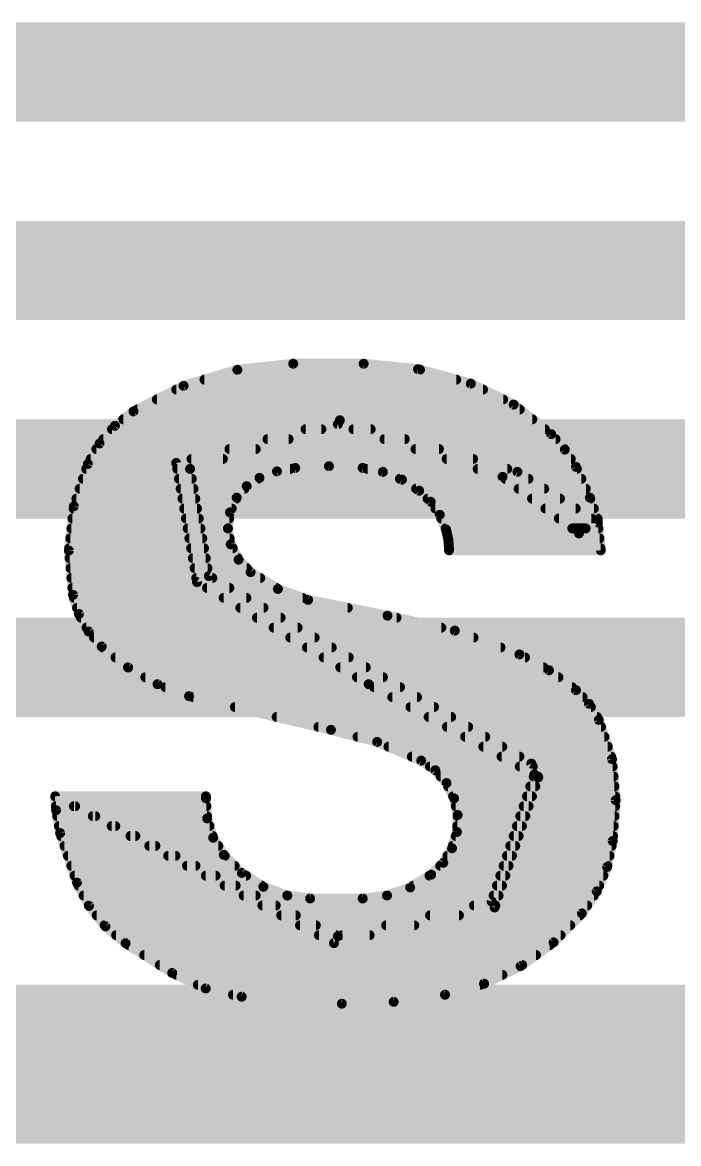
# Model space of a CAD drawing. Extents: x -0.1 to 40.8, y -10.2 to 23.
# Drawn here: x 11.994 to 13.674, y 2.337 to 5.207 of the extents above; entities that cross this region are included whole.
import ezdxf

# ---------------------------------------------------------------- set-up
doc = ezdxf.new("R2010")
doc.units = 0
for name, color, linetype in [('1', 12, 'CONTINUOUS'), ('16', 132, 'CONTINUOUS'), ('21', 41, 'CONTINUOUS'), ('22', 40, 'CONTINUOUS')]:
    doc.layers.add(name, color=color, linetype=linetype)

msp = doc.modelspace()

# ---------------------------------------------------------------- linework, layer by layer
at = {"layer": '1', "const_width": 0.254}
for points in [[(15.24, 5.08), (10.0102, 5.08)], [(19.812, 4.572), (9.525, 4.572)], [(9.271, 4.064), (24.384, 4.064)], [(9.017, 3.556), (26.416, 3.556)]]:
    msp.add_lwpolyline(points, dxfattribs=at)
at = {"layer": '16'}
for points, const_width in [([(19.685, 5.08), (7.62, 5.08)], 0.254), ([(8.1534, 2.54), (32.385, 2.54)], 0.4064)]:
    msp.add_lwpolyline(points, dxfattribs=dict(at, const_width=const_width))
at = {"layer": '21', "const_width": 0.0254}
for points in [[(12.6873, 4.3332), (12.5443, 4.3177)], [(12.8676, 4.3332), (12.6873, 4.3332)], [(13.0069, 4.3193), (12.8676, 4.3332)], [(12.5443, 4.3177), (12.4065, 4.2766)], [(12.46, 4.2926), (13.1046, 4.2926)], [(12.5469, 4.318), (13.0116, 4.318)], [(13.142, 4.2824), (13.0069, 4.3193)], [(12.4065, 4.2766), (12.2784, 4.2113)], [(12.388, 4.2672), (13.173, 4.2672)], [(13.2517, 4.2286), (13.142, 4.2824)], [(12.3382, 4.2418), (13.2248, 4.2418)], [(12.2784, 4.2113), (12.2309, 4.1744)], [(12.2884, 4.2164), (13.2672, 4.2164)], [(13.3477, 4.1529), (13.2517, 4.2286)], [(12.2523, 4.191), (13.2994, 4.191)], [(12.8067, 4.1885), (12.3876, 4.0792)], [(12.4231, 4.064), (12.8016, 4.1783)], [(12.8016, 4.1783), (13.2232, 4.0437)], [(13.2613, 4.0564), (12.8067, 4.1885)], [(12.2309, 4.1744), (12.1914, 4.1289)], [(12.2232, 4.1656), (12.7595, 4.1656)], [(12.7189, 4.1656), (12.8855, 4.1656)], [(12.8414, 4.1656), (13.3316, 4.1656)], [(13.3826, 4.1134), (13.3477, 4.1529)], [(12.1914, 4.1289), (12.1615, 4.0767)], [(12.2012, 4.1402), (12.6754, 4.1402)], [(12.6215, 4.1402), (12.9729, 4.1402)], [(12.9209, 4.1402), (13.3589, 4.1402)], [(12.1833, 4.1148), (12.5913, 4.1148)], [(12.5241, 4.1148), (13.0603, 4.1148)], [(13.0005, 4.1148), (13.3813, 4.1148)], [(13.4112, 4.0691), (13.3826, 4.1134)], [(12.1615, 4.0767), (12.1257, 3.9684)], [(12.1573, 4.064), (12.4231, 4.064)], [(12.1688, 4.0894), (12.5072, 4.0894)], [(12.3876, 4.0792), (12.4409, 3.7744)], [(12.3903, 4.064), (12.6792, 4.064)], [(12.4714, 3.7897), (12.4231, 4.064)], [(12.4267, 4.0894), (13.1477, 4.0894)], [(12.6456, 4.0576), (12.6924, 4.0665)], [(12.6924, 4.0665), (12.7788, 4.071)], [(12.7788, 4.071), (12.8651, 4.0665)], [(12.8651, 4.0665), (12.9167, 4.0562)], [(12.8776, 4.064), (13.2351, 4.064)], [(13.0801, 4.0894), (13.3981, 4.0894)], [(13.1596, 4.064), (13.4135, 4.064)], [(13.4468, 3.9903), (13.4112, 4.0691)], [(12.1489, 4.0386), (12.4276, 4.0386)], [(12.3947, 4.0386), (12.5971, 4.0386)], [(12.5682, 4.0198), (12.6009, 4.0411)], [(12.6009, 4.0411), (12.6456, 4.0576)], [(12.9167, 4.0562), (12.9656, 4.0365)], [(12.9604, 4.0386), (13.2896, 4.0386)], [(12.9656, 4.0365), (13.0099, 4.0081)], [(13.2232, 4.0437), (13.4188, 3.8989)], [(13.2301, 4.0386), (13.425, 4.0386)], [(13.4671, 3.9268), (13.2613, 4.0564)], [(12.1405, 4.0132), (12.432, 4.0132)], [(12.3991, 4.0132), (12.5624, 4.0132)], [(12.5425, 3.9903), (12.5682, 4.0198)], [(13.0019, 4.0132), (13.3299, 4.0132)], [(13.0099, 4.0081), (13.0393, 3.98)], [(13.2644, 4.0132), (13.4365, 4.0132)], [(12.1321, 3.9878), (12.4365, 3.9878)], [(12.4036, 3.9878), (12.5414, 3.9878)], [(12.5254, 3.9527), (12.5425, 3.9903)], [(13.0311, 3.9878), (13.3702, 3.9878)], [(13.0393, 3.98), (13.0625, 3.9465)], [(13.2987, 3.9878), (13.4477, 3.9878)], [(13.4671, 3.9345), (13.4468, 3.9903)], [(12.1257, 3.9684), (12.1128, 3.855)], [(12.125, 3.9624), (12.441, 3.9624)], [(12.408, 3.9624), (12.5298, 3.9624)], [(12.5202, 3.9117), (12.5254, 3.9527)], [(13.0514, 3.9624), (13.4106, 3.9624)], [(13.333, 3.9624), (13.457, 3.9624)], [(12.1221, 3.937), (12.4455, 3.937)], [(12.4125, 3.937), (12.5234, 3.937)], [(13.0625, 3.9465), (13.0785, 3.9091)], [(13.0665, 3.937), (13.4509, 3.937)], [(13.3673, 3.937), (13.4662, 3.937)], [(13.4188, 3.8989), (13.4671, 3.9345)], [(13.4747, 3.8557), (13.4671, 3.9268)], [(12.1193, 3.9116), (12.4499, 3.9116)], [(12.4169, 3.9116), (12.5202, 3.9116)], [(12.5273, 3.871), (12.5202, 3.9117)], [(13.0774, 3.9116), (13.4687, 3.9116)], [(13.0785, 3.9091), (13.0845, 3.8827)], [(13.4016, 3.9116), (13.436, 3.9116)], [(12.1164, 3.8862), (12.4544, 3.8862)], [(12.4213, 3.8862), (12.5246, 3.8862)], [(12.5474, 3.8316), (12.5273, 3.871)], [(13.0837, 3.8862), (13.4714, 3.8862)], [(13.0845, 3.8827), (13.0861, 3.8557)], [(12.1128, 3.855), (12.1234, 3.7414)], [(12.1135, 3.8608), (12.4589, 3.8608)], [(12.1146, 3.8354), (12.4634, 3.8354)], [(12.4258, 3.8608), (12.5325, 3.8608)], [(12.4302, 3.8354), (12.5455, 3.8354)], [(13.0858, 3.8608), (13.4742, 3.8608)], [(13.0861, 3.8557), (13.4747, 3.8557)], [(12.117, 3.81), (12.4678, 3.81)], [(12.4347, 3.81), (12.5683, 3.81)], [(12.5781, 3.7998), (12.5474, 3.8316)], [(12.1194, 3.7846), (12.4802, 3.7846)], [(12.4391, 3.7846), (12.6028, 3.7846)], [(13.2969, 3.3096), (12.4714, 3.7897)], [(12.6481, 3.7567), (12.5781, 3.7998)], [(12.1217, 3.7592), (12.5238, 3.7592)], [(12.4409, 3.7744), (12.8803, 3.5128)], [(12.4664, 3.7592), (12.644, 3.7592)], [(12.7254, 3.7287), (12.6481, 3.7567)], [(12.1234, 3.7414), (12.1385, 3.6925)], [(12.1258, 3.7338), (12.5675, 3.7338)], [(12.5091, 3.7338), (12.7113, 3.7338)], [(12.9286, 3.6881), (12.7254, 3.7287)], [(12.1336, 3.7084), (12.6112, 3.7084)], [(12.1385, 3.6925), (12.1635, 3.6478)], [(12.5518, 3.7084), (12.827, 3.7084)], [(12.1438, 3.683), (12.6549, 3.683)], [(12.5944, 3.683), (12.9517, 3.683)], [(13.1009, 3.65), (12.9286, 3.6881)], [(12.158, 3.6576), (12.6985, 3.6576)], [(12.1635, 3.6478), (12.1971, 3.6093)], [(12.6371, 3.6576), (13.0664, 3.6576)], [(13.2664, 3.589), (13.1009, 3.65)], [(12.1771, 3.6322), (12.7422, 3.6322)], [(12.1971, 3.6093), (12.2647, 3.5555)], [(12.2002, 3.6068), (12.7859, 3.6068)], [(12.6797, 3.6322), (13.1491, 3.6322)], [(12.7224, 3.6068), (13.2181, 3.6068)], [(12.2322, 3.5814), (12.8296, 3.5814)], [(12.7651, 3.5814), (13.2806, 3.5814)], [(13.3421, 3.5485), (13.2664, 3.589)], [(12.2641, 3.556), (12.8732, 3.556)], [(12.2647, 3.5555), (12.3398, 3.5129)], [(12.8077, 3.556), (13.328, 3.556)], [(13.4112, 3.4976), (13.3421, 3.5485)], [(12.3086, 3.5306), (12.9169, 3.5306)], [(12.8504, 3.5306), (13.3664, 3.5306)], [(12.3398, 3.5129), (12.4206, 3.4823)], [(12.3601, 3.5052), (12.9606, 3.5052)], [(12.8803, 3.5128), (13.3045, 3.2817)], [(12.8943, 3.5052), (13.4009, 3.5052)], [(13.4444, 3.4626), (13.4112, 3.4976)], [(12.4206, 3.4823), (12.7838, 3.396)], [(12.4311, 3.4798), (13.0043, 3.4798)], [(12.9409, 3.4798), (13.4281, 3.4798)], [(13.4696, 3.4214), (13.4444, 3.4626)], [(12.538, 3.4544), (13.0479, 3.4544)], [(12.9875, 3.4544), (13.4494, 3.4544)], [(12.6449, 3.429), (13.0916, 3.429)], [(12.7518, 3.4036), (13.1353, 3.4036)], [(13.0341, 3.429), (13.465, 3.429)], [(13.0807, 3.4036), (13.4756, 3.4036)], [(13.5034, 3.3211), (13.4696, 3.4214)], [(12.7838, 3.396), (12.9023, 3.3651)], [(12.852, 3.3782), (13.1789, 3.3782)], [(13.1274, 3.3782), (13.4841, 3.3782)], [(12.9023, 3.3651), (13.015, 3.3172)], [(12.9312, 3.3528), (13.2226, 3.3528)], [(13.174, 3.3528), (13.4927, 3.3528)], [(12.991, 3.3274), (13.2663, 3.3274)], [(13.015, 3.3172), (13.051, 3.2925)], [(13.2206, 3.3274), (13.5012, 3.3274)], [(13.5128, 3.2156), (13.5034, 3.3211)], [(13.0372, 3.302), (13.3007, 3.302)], [(13.051, 3.2925), (13.0796, 3.2596)], [(13.2672, 3.302), (13.5051, 3.302)], [(13.3147, 3.2741), (13.2969, 3.3096)], [(13.0648, 3.2766), (13.3134, 3.2766)], [(13.0796, 3.2596), (13.0991, 3.2206)], [(13.3045, 3.2817), (13.1953, 2.9566)], [(13.2029, 2.9413), (13.3147, 3.2741)], [(13.3028, 3.2766), (13.5074, 3.2766)], [(13.0838, 3.2512), (13.307, 3.2512)], [(13.2943, 3.2512), (13.5096, 3.2512)], [(12.0777, 3.2258), (12.0802, 3.1902)], [(12.8016, 2.8677), (12.0777, 3.2258)], [(12.4638, 3.2258), (12.0777, 3.2258)], [(12.0777, 3.2258), (12.7914, 2.8499)], [(12.4638, 3.2207), (12.4638, 3.2258)], [(12.4668, 3.1691), (12.4638, 3.2207)], [(13.0965, 3.2258), (13.2985, 3.2258)], [(13.0991, 3.2206), (13.1082, 3.178)], [(13.2857, 3.2258), (13.5119, 3.2258)], [(13.5052, 3.1115), (13.5128, 3.2156)], [(12.0795, 3.2004), (12.129, 3.2004)], [(12.0802, 3.1902), (12.0904, 3.1318)], [(12.0829, 3.175), (12.1804, 3.175)], [(12.1259, 3.2004), (12.465, 3.2004)], [(12.1742, 3.175), (12.4665, 3.175)], [(13.1035, 3.2004), (13.2899, 3.2004)], [(13.1082, 3.178), (13.1064, 3.1344)], [(13.1081, 3.175), (13.2814, 3.175)], [(13.2687, 3.175), (13.5098, 3.175)], [(13.2772, 3.2004), (13.5117, 3.2004)], [(12.0873, 3.1496), (12.2317, 3.1496)], [(12.2224, 3.1496), (12.473, 3.1496)], [(12.4824, 3.1199), (12.4668, 3.1691)], [(13.107, 3.1496), (13.2729, 3.1496)], [(13.2601, 3.1496), (13.508, 3.1496)], [(12.0904, 3.1318), (12.1336, 3.0048)], [(12.093, 3.1242), (12.2831, 3.1242)], [(12.2706, 3.1242), (12.481, 3.1242)], [(12.5095, 3.0759), (12.4824, 3.1199)], [(13.1064, 3.1344), (13.0938, 3.0928)], [(13.1033, 3.1242), (13.2643, 3.1242)], [(13.2516, 3.1242), (13.5061, 3.1242)], [(12.1016, 3.0988), (12.3344, 3.0988)], [(12.3188, 3.0988), (12.4954, 3.0988)], [(13.0938, 3.0928), (13.0713, 3.0556)], [(13.0956, 3.0988), (13.2558, 3.0988)], [(13.2431, 3.0988), (13.5025, 3.0988)], [(13.4909, 3.0451), (13.5052, 3.1115)], [(12.1103, 3.0734), (12.3858, 3.0734)], [(12.3671, 3.0734), (12.512, 3.0734)], [(12.5557, 3.0296), (12.5095, 3.0759)], [(13.0821, 3.0734), (13.2473, 3.0734)], [(13.2345, 3.0734), (13.497, 3.0734)], [(12.1189, 3.048), (12.4371, 3.048)], [(12.4153, 3.048), (12.5374, 3.048)], [(13.0713, 3.0556), (13.0404, 3.0251)], [(13.0636, 3.048), (13.2387, 3.048)], [(13.226, 3.048), (13.4915, 3.048)], [(13.4643, 2.9825), (13.4909, 3.0451)], [(12.1275, 3.0226), (12.4885, 3.0226)], [(12.1336, 3.0048), (12.1645, 2.9453)], [(12.4635, 3.0226), (12.5667, 3.0226)], [(12.6108, 2.9944), (12.5557, 3.0296)], [(13.0404, 3.0251), (12.9868, 2.9924)], [(13.0363, 3.0226), (13.2302, 3.0226)], [(13.2175, 3.0226), (13.4814, 3.0226)], [(12.1375, 2.9972), (12.5398, 2.9972)], [(12.5117, 2.9972), (12.6064, 2.9972)], [(12.6721, 2.9718), (12.6108, 2.9944)], [(12.9868, 2.9924), (12.9274, 2.9718)], [(12.9946, 2.9972), (13.2217, 2.9972)], [(13.2089, 2.9972), (13.4706, 2.9972)], [(13.4264, 2.9261), (13.4643, 2.9825)], [(12.1507, 2.9718), (12.5912, 2.9718)], [(12.1639, 2.9464), (12.6425, 2.9464)], [(12.1645, 2.9453), (12.2065, 2.8929)], [(12.56, 2.9718), (12.6721, 2.9718)], [(12.6082, 2.9464), (13.2046, 2.9464)], [(12.7305, 2.9642), (12.6721, 2.9718)], [(12.8651, 2.9642), (12.7305, 2.9642)], [(13.1953, 2.9566), (12.8016, 2.8677)], [(12.9274, 2.9718), (12.8651, 2.9642)], [(12.9273, 2.9718), (13.2131, 2.9718)], [(13.1501, 2.9464), (13.44, 2.9464)], [(13.2004, 2.9718), (13.4571, 2.9718)], [(12.184, 2.921), (12.6939, 2.921)], [(12.6564, 2.921), (13.1115, 2.921)], [(12.7914, 2.8499), (13.2029, 2.9413)], [(13.0376, 2.921), (13.4214, 2.921)], [(13.3538, 2.8518), (13.4264, 2.9261)], [(12.2044, 2.8956), (12.7452, 2.8956)], [(12.2065, 2.8929), (12.258, 2.8499)], [(12.7046, 2.8956), (12.9972, 2.8956)], [(12.9252, 2.8956), (13.3966, 2.8956)], [(12.2337, 2.8702), (12.7965, 2.8702)], [(12.7529, 2.8702), (12.8828, 2.8702)], [(12.8127, 2.8702), (13.3718, 2.8702)], [(12.258, 2.8499), (12.3774, 2.7737)], [(12.266, 2.8448), (13.3441, 2.8448)], [(13.2694, 2.7912), (13.3538, 2.8518)], [(12.3058, 2.8194), (13.3087, 2.8194)], [(12.3456, 2.794), (13.2734, 2.794)], [(12.3774, 2.7737), (12.4631, 2.7339)], [(13.1759, 2.746), (13.2694, 2.7912)], [(12.3884, 2.7686), (13.2226, 2.7686)], [(12.4431, 2.7432), (13.1658, 2.7432)], [(13.0759, 2.7178), (13.1759, 2.746)], [(12.4631, 2.7339), (12.5552, 2.7127)], [(12.5331, 2.7178), (13.0759, 2.7178)], [(12.9444, 2.6996), (13.0759, 2.7178)], [(12.5552, 2.7127), (12.8118, 2.6949)], [(12.8118, 2.6949), (12.9444, 2.6996)]]:
    msp.add_lwpolyline(points, dxfattribs=at)
at = {"layer": '21', "const_width": 0.0127}
for points in [[(12.6873, 4.3396, 1), (12.6873, 4.3269)], [(12.688, 4.3269, 1), (12.6866, 4.3395)], [(12.8682, 4.3395, 1), (12.867, 4.3269)], [(12.8676, 4.3269, 1), (12.8676, 4.3396)], [(12.46, 4.299, 1), (12.46, 4.2862)], [(12.5436, 4.324, 1), (12.545, 4.3114)], [(12.5469, 4.3244, 1), (12.5469, 4.3117)], [(12.5461, 4.3116, 1), (12.5425, 4.3238)], [(13.0086, 4.3254, 1), (13.0052, 4.3131)], [(13.0063, 4.313, 1), (13.0076, 4.3256)], [(13.0116, 4.3117, 1), (13.0116, 4.3244)], [(13.1046, 4.2862, 1), (13.1046, 4.299)], [(12.388, 4.2736, 1), (12.388, 4.2608)], [(12.4047, 4.2827, 1), (12.4083, 4.2706)], [(12.4094, 4.271, 1), (12.4036, 4.2823)], [(13.1448, 4.2881, 1), (13.1392, 4.2767)], [(13.1403, 4.2763, 1), (13.1437, 4.2885)], [(13.173, 4.2608, 1), (13.173, 4.2736)], [(12.3382, 4.2482, 1), (12.3382, 4.2355)], [(13.2248, 4.2355, 1), (13.2248, 4.2482)], [(12.2755, 4.217, 1), (12.2813, 4.2056)], [(12.2823, 4.2063, 1), (12.2745, 4.2163)], [(12.2884, 4.2228, 1), (12.2884, 4.21)], [(13.2557, 4.2336, 1), (13.2478, 4.2236)], [(13.2489, 4.2229, 1), (13.2545, 4.2343)], [(13.2672, 4.21, 1), (13.2672, 4.2228)], [(12.2523, 4.1974, 1), (12.2523, 4.1846)], [(12.8035, 4.1843, 1), (12.7997, 4.1723)], [(12.8034, 4.1722, 1), (12.7998, 4.1844)], [(12.8085, 4.1946, 1), (12.8049, 4.1824)], [(12.8083, 4.1824, 1), (12.8051, 4.1946)], [(13.2994, 4.1846, 1), (13.2994, 4.1974)], [(12.2232, 4.172, 1), (12.2232, 4.1593)], [(12.227, 4.1794, 1), (12.2348, 4.1694)], [(12.2357, 4.1702, 1), (12.2261, 4.1785)], [(12.7189, 4.172, 1), (12.7189, 4.1593)], [(12.7595, 4.1593, 1), (12.7595, 4.172)], [(12.8414, 4.172, 1), (12.8414, 4.1593)], [(12.8855, 4.1593, 1), (12.8855, 4.172)], [(13.3316, 4.1593, 1), (13.3316, 4.172)], [(13.3525, 4.1571, 1), (13.3429, 4.1487)], [(13.3438, 4.1479, 1), (13.3516, 4.1579)], [(12.1866, 4.1331, 1), (12.1962, 4.1248)], [(12.1969, 4.1258, 1), (12.1859, 4.1321)], [(12.2012, 4.1466, 1), (12.2012, 4.1338)], [(12.6215, 4.1466, 1), (12.6215, 4.1338)], [(12.6754, 4.1338, 1), (12.6754, 4.1466)], [(12.9209, 4.1466, 1), (12.9209, 4.1338)], [(12.9729, 4.1338, 1), (12.9729, 4.1466)], [(13.3589, 4.1338, 1), (13.3589, 4.1466)], [(12.1833, 4.1212, 1), (12.1833, 4.1084)], [(12.5241, 4.1212, 1), (12.5241, 4.1084)], [(12.5913, 4.1084, 1), (12.5913, 4.1212)], [(13.0005, 4.1212, 1), (13.0005, 4.1084)], [(13.0603, 4.1084, 1), (13.0603, 4.1212)], [(13.3879, 4.1168, 1), (13.3772, 4.1099)], [(13.3778, 4.1092, 1), (13.3873, 4.1176)], [(13.3813, 4.1084, 1), (13.3813, 4.1212)], [(12.1573, 4.0704, 1), (12.1573, 4.0576)], [(12.156, 4.0799, 1), (12.167, 4.0735)], [(12.1675, 4.0747, 1), (12.1555, 4.0787)], [(12.1688, 4.0958, 1), (12.1688, 4.0831)], [(12.3939, 4.0803, 1), (12.3813, 4.0781)], [(12.386, 4.0853, 1), (12.3892, 4.0731)], [(12.3903, 4.0704, 1), (12.3903, 4.0576)], [(12.4294, 4.0651, 1), (12.4168, 4.0629)], [(12.4213, 4.0701, 1), (12.4249, 4.0579)], [(12.4267, 4.0958, 1), (12.4267, 4.0831)], [(12.4231, 4.0576, 1), (12.4231, 4.0704)], [(12.5072, 4.0831, 1), (12.5072, 4.0958)], [(12.6792, 4.0576, 1), (12.6792, 4.0704)], [(12.6921, 4.0728, 1), (12.6927, 4.0602)], [(12.6936, 4.0603, 1), (12.6912, 4.0727)], [(12.7791, 4.0773, 1), (12.7784, 4.0646)], [(12.7791, 4.0646, 1), (12.7784, 4.0773)], [(12.8663, 4.0727, 1), (12.8639, 4.0603)], [(12.8648, 4.0602, 1), (12.8654, 4.0728)], [(12.8776, 4.0704, 1), (12.8776, 4.0576)], [(13.0801, 4.0958, 1), (13.0801, 4.0831)], [(13.1477, 4.0831, 1), (13.1477, 4.0958)], [(13.1596, 4.0704, 1), (13.1596, 4.0576)], [(13.2351, 4.0576, 1), (13.2351, 4.0704)], [(13.3981, 4.0831, 1), (13.3981, 4.0958)], [(13.417, 4.0717, 1), (13.4054, 4.0665)], [(13.4059, 4.0657, 1), (13.4165, 4.0725)], [(13.4135, 4.0576, 1), (13.4135, 4.0704)], [(12.1489, 4.045, 1), (12.1489, 4.0323)], [(12.3947, 4.045, 1), (12.3947, 4.0323)], [(12.4276, 4.0323, 1), (12.4276, 4.045)], [(12.5987, 4.0471, 1), (12.6031, 4.0351)], [(12.5971, 4.0323, 1), (12.5971, 4.045)], [(12.6044, 4.0358, 1), (12.5974, 4.0464)], [(12.6444, 4.0639, 1), (12.6468, 4.0514)], [(12.6478, 4.0517, 1), (12.6434, 4.0636)], [(12.9191, 4.0621, 1), (12.9144, 4.0503)], [(12.9155, 4.05, 1), (12.918, 4.0624)], [(12.9604, 4.045, 1), (12.9604, 4.0323)], [(12.969, 4.0419, 1), (12.9621, 4.0312)], [(12.9632, 4.0306, 1), (12.9679, 4.0424)], [(13.227, 4.0488, 1), (13.2194, 4.0386)], [(13.2213, 4.0377, 1), (13.2251, 4.0497)], [(13.2301, 4.045, 1), (13.2301, 4.0323)], [(13.2647, 4.0618, 1), (13.2579, 4.051)], [(13.2595, 4.0503, 1), (13.2631, 4.0625)], [(13.2896, 4.0323, 1), (13.2896, 4.045)], [(13.425, 4.0323, 1), (13.425, 4.045)], [(12.1405, 4.0196, 1), (12.1405, 4.0069)], [(12.3991, 4.0196, 1), (12.3991, 4.0069)], [(12.432, 4.0069, 1), (12.432, 4.0196)], [(12.5647, 4.0251, 1), (12.5716, 4.0145)], [(12.5624, 4.0069, 1), (12.5624, 4.0196)], [(12.5729, 4.0156, 1), (12.5634, 4.0239)], [(13.0019, 4.0196, 1), (13.0019, 4.0069)], [(13.0143, 4.0127, 1), (13.0055, 4.0035)], [(13.0065, 4.0028, 1), (13.0133, 4.0134)], [(13.2644, 4.0196, 1), (13.2644, 4.0069)], [(13.3299, 4.0069, 1), (13.3299, 4.0196)], [(13.4365, 4.0069, 1), (13.4365, 4.0196)], [(12.1321, 3.9941, 1), (12.1321, 3.9815)], [(12.4036, 3.9941, 1), (12.4036, 3.9815)], [(12.4365, 3.9815, 1), (12.4365, 3.9941)], [(12.5377, 3.9945, 1), (12.5473, 3.9861)], [(12.5483, 3.9877, 1), (12.5367, 3.9929)], [(12.5414, 3.9815, 1), (12.5414, 3.9941)], [(13.0311, 3.9941, 1), (13.0311, 3.9815)], [(13.0445, 3.9836, 1), (13.0341, 3.9763)], [(13.0349, 3.9754, 1), (13.0437, 3.9845)], [(13.2987, 3.9941, 1), (13.2987, 3.9815)], [(13.3702, 3.9815, 1), (13.3702, 3.9941)], [(13.4528, 3.9925, 1), (13.4408, 3.9881)], [(13.441, 3.9877, 1), (13.4526, 3.9929)], [(13.4477, 3.9815, 1), (13.4477, 3.9941)], [(12.125, 3.9688, 1), (12.125, 3.9561)], [(12.1197, 3.9704, 1), (12.1317, 3.9664)], [(12.132, 3.9676, 1), (12.1194, 3.9691)], [(12.408, 3.9688, 1), (12.408, 3.9561)], [(12.441, 3.9561, 1), (12.441, 3.9688)], [(12.5196, 3.9553, 1), (12.5312, 3.9501)], [(12.5317, 3.9519, 1), (12.5191, 3.9535)], [(12.5298, 3.9561, 1), (12.5298, 3.9688)], [(13.0514, 3.9688, 1), (13.0514, 3.9561)], [(13.333, 3.9688, 1), (13.333, 3.9561)], [(13.4106, 3.9561, 1), (13.4106, 3.9688)], [(13.457, 3.9561, 1), (13.457, 3.9688)], [(12.1221, 3.9434, 1), (12.1221, 3.9307)], [(12.4125, 3.9434, 1), (12.4125, 3.9307)], [(12.4455, 3.9307, 1), (12.4455, 3.9434)], [(12.5234, 3.9307, 1), (12.5234, 3.9434)], [(13.0683, 3.949, 1), (13.0566, 3.944)], [(13.0572, 3.9429, 1), (13.0677, 3.9501)], [(13.0665, 3.9434, 1), (13.0665, 3.9307)], [(13.3673, 3.9434, 1), (13.3673, 3.9307)], [(13.4509, 3.9307, 1), (13.4509, 3.9434)], [(13.4734, 3.9275, 1), (13.4608, 3.9261)], [(13.4611, 3.9323, 1), (13.4731, 3.9367)], [(13.4709, 3.9294, 1), (13.4633, 3.9396)], [(13.4637, 3.9214, 1), (13.4705, 3.9322)], [(13.4662, 3.9307, 1), (13.4662, 3.9434)], [(12.1193, 3.9179, 1), (12.1193, 3.9053)], [(12.4169, 3.9179, 1), (12.4169, 3.9053)], [(12.4499, 3.9053, 1), (12.4499, 3.9179)], [(12.5264, 3.9128, 1), (12.5139, 3.9106)], [(12.5139, 3.9125, 1), (12.5265, 3.9109)], [(12.5202, 3.9053, 1), (12.5202, 3.9179)], [(13.0774, 3.9179, 1), (13.0774, 3.9053)], [(13.0847, 3.9105, 1), (13.0723, 3.9077)], [(13.0727, 3.9066, 1), (13.0843, 3.9116)], [(13.4016, 3.9179, 1), (13.4016, 3.9053)], [(13.415, 3.904, 1), (13.4226, 3.8938)], [(13.415, 3.8938, 1), (13.4226, 3.904)], [(13.436, 3.9053, 1), (13.436, 3.9179)], [(13.4687, 3.9053, 1), (13.4687, 3.9179)], [(12.1164, 3.8925, 1), (12.1164, 3.8799)], [(12.4213, 3.8925, 1), (12.4213, 3.8799)], [(12.4544, 3.8799, 1), (12.4544, 3.8925)], [(12.533, 3.8739, 1), (12.5216, 3.8681)], [(12.521, 3.8699, 1), (12.5336, 3.8721)], [(12.5246, 3.8799, 1), (12.5246, 3.8925)], [(13.0837, 3.8925, 1), (13.0837, 3.8799)], [(13.0908, 3.8831, 1), (13.0781, 3.8823)], [(13.0783, 3.8813, 1), (13.0907, 3.8841)], [(13.4714, 3.8799, 1), (13.4714, 3.8925)], [(12.1191, 3.8556, 1), (12.1065, 3.8544)], [(12.1065, 3.8557, 1), (12.1191, 3.8543)], [(12.1135, 3.8672, 1), (12.1135, 3.8545)], [(12.1146, 3.8418, 1), (12.1146, 3.8291)], [(12.4258, 3.8672, 1), (12.4258, 3.8545)], [(12.4302, 3.8418, 1), (12.4302, 3.8291)], [(12.4589, 3.8545, 1), (12.4589, 3.8672)], [(12.4634, 3.8291, 1), (12.4634, 3.8418)], [(12.5325, 3.8545, 1), (12.5325, 3.8672)], [(12.5455, 3.8291, 1), (12.5455, 3.8418)], [(13.0858, 3.8672, 1), (13.0858, 3.8545)], [(13.0861, 3.862, 1), (13.0861, 3.8494)], [(13.0798, 3.8553, 1), (13.0924, 3.8561)], [(13.4684, 3.855, 1), (13.481, 3.8564)], [(13.4742, 3.8545, 1), (13.4742, 3.8672)], [(13.4747, 3.8494, 1), (13.4747, 3.862)], [(12.117, 3.8163, 1), (12.117, 3.8037)], [(12.4347, 3.8163, 1), (12.4347, 3.8037)], [(12.4678, 3.8037, 1), (12.4678, 3.8163)], [(12.552, 3.836, 1), (12.5428, 3.8272)], [(12.5417, 3.8287, 1), (12.5531, 3.8345)], [(12.5683, 3.8037, 1), (12.5683, 3.8163)], [(12.1194, 3.791, 1), (12.1194, 3.7783)], [(12.4391, 3.791, 1), (12.4391, 3.7783)], [(12.4746, 3.7952, 1), (12.4682, 3.7842)], [(12.4651, 3.7886, 1), (12.4777, 3.7908)], [(12.4802, 3.7783, 1), (12.4802, 3.791)], [(12.5814, 3.8052, 1), (12.5748, 3.7944)], [(12.5735, 3.7954, 1), (12.5827, 3.8042)], [(12.6028, 3.7783, 1), (12.6028, 3.791)], [(12.1217, 3.7656, 1), (12.1217, 3.7529)], [(12.4441, 3.7799, 1), (12.4377, 3.7689)], [(12.4346, 3.7733, 1), (12.4472, 3.7755)], [(12.4664, 3.7656, 1), (12.4664, 3.7529)], [(12.5238, 3.7529, 1), (12.5238, 3.7656)], [(12.6502, 3.7626, 1), (12.6459, 3.7507)], [(12.644, 3.7529, 1), (12.644, 3.7656)], [(12.6448, 3.7513, 1), (12.6514, 3.7621)], [(12.1295, 3.7433, 1), (12.1173, 3.7395)], [(12.1171, 3.7408, 1), (12.1297, 3.742)], [(12.1258, 3.7401, 1), (12.1258, 3.7275)], [(12.5091, 3.7401, 1), (12.5091, 3.7275)], [(12.5675, 3.7275, 1), (12.5675, 3.7401)], [(12.7113, 3.7275, 1), (12.7113, 3.7401)], [(12.7266, 3.7349, 1), (12.7242, 3.7225)], [(12.7232, 3.7227, 1), (12.7276, 3.7347)], [(12.1336, 3.7147, 1), (12.1336, 3.7021)], [(12.1441, 3.6956, 1), (12.133, 3.6894)], [(12.5518, 3.7147, 1), (12.5518, 3.7021)], [(12.6112, 3.7021, 1), (12.6112, 3.7147)], [(12.827, 3.7021, 1), (12.827, 3.7147)], [(12.1325, 3.6906, 1), (12.1446, 3.6944)], [(12.1438, 3.6894, 1), (12.1438, 3.6767)], [(12.5944, 3.6894, 1), (12.5944, 3.6767)], [(12.6549, 3.6767, 1), (12.6549, 3.6894)], [(12.93, 3.6943, 1), (12.9272, 3.6819)], [(12.9274, 3.6819, 1), (12.9298, 3.6943)], [(12.9517, 3.6767, 1), (12.9517, 3.6894)], [(12.158, 3.6639, 1), (12.158, 3.6513)], [(12.1682, 3.652, 1), (12.1587, 3.6437)], [(12.1579, 3.6448, 1), (12.169, 3.6509)], [(12.6371, 3.6639, 1), (12.6371, 3.6513)], [(12.6985, 3.6513, 1), (12.6985, 3.6639)], [(13.0664, 3.6513, 1), (13.0664, 3.6639)], [(13.103, 3.6559, 1), (13.0987, 3.644)], [(13.0995, 3.6438, 1), (13.1022, 3.6562)], [(12.1771, 3.6385, 1), (12.1771, 3.6259)], [(12.2011, 3.6143, 1), (12.1931, 3.6043)], [(12.1923, 3.6051, 1), (12.2019, 3.6135)], [(12.2002, 3.6132, 1), (12.2002, 3.6005)], [(12.6797, 3.6385, 1), (12.6797, 3.6259)], [(12.7224, 3.6132, 1), (12.7224, 3.6005)], [(12.7422, 3.6259, 1), (12.7422, 3.6385)], [(12.7859, 3.6005, 1), (12.7859, 3.6132)], [(13.1491, 3.6259, 1), (13.1491, 3.6385)], [(13.2181, 3.6005, 1), (13.2181, 3.6132)], [(12.2322, 3.5878, 1), (12.2322, 3.5751)], [(12.7651, 3.5878, 1), (12.7651, 3.5751)], [(12.8296, 3.5751, 1), (12.8296, 3.5878)], [(13.2694, 3.5946, 1), (13.2634, 3.5834)], [(13.2642, 3.583, 1), (13.2686, 3.595)], [(13.2806, 3.5751, 1), (13.2806, 3.5878)], [(12.2641, 3.5623, 1), (12.2641, 3.5497)], [(12.2678, 3.5611, 1), (12.2616, 3.55)], [(12.2608, 3.5506, 1), (12.2687, 3.5605)], [(12.8077, 3.5623, 1), (12.8077, 3.5497)], [(12.8732, 3.5497, 1), (12.8732, 3.5623)], [(13.328, 3.5497, 1), (13.328, 3.5623)], [(13.3458, 3.5536, 1), (13.3383, 3.5434)], [(13.3391, 3.5429, 1), (13.3451, 3.5541)], [(12.3086, 3.537, 1), (12.3086, 3.5243)], [(12.8504, 3.537, 1), (12.8504, 3.5243)], [(12.9169, 3.5243, 1), (12.9169, 3.537)], [(13.3664, 3.5243, 1), (13.3664, 3.537)], [(12.3421, 3.5188, 1), (12.3376, 3.5069)], [(12.3367, 3.5073, 1), (12.3429, 3.5184)], [(12.3601, 3.5116, 1), (12.3601, 3.4989)], [(12.8833, 3.5184, 1), (12.8773, 3.5072)], [(12.8771, 3.5073, 1), (12.8835, 3.5183)], [(12.8943, 3.5116, 1), (12.8943, 3.4989)], [(12.9606, 3.4989, 1), (12.9606, 3.5116)], [(13.4009, 3.4989, 1), (13.4009, 3.5116)], [(13.4158, 3.502, 1), (13.4066, 3.4932)], [(13.4074, 3.4925, 1), (13.415, 3.5027)], [(12.4221, 3.4885, 1), (12.4191, 3.4761)], [(12.4184, 3.4764, 1), (12.4228, 3.4882)], [(12.4311, 3.4861, 1), (12.4311, 3.4735)], [(12.9409, 3.4861, 1), (12.9409, 3.4735)], [(13.0043, 3.4735, 1), (13.0043, 3.4861)], [(13.4281, 3.4735, 1), (13.4281, 3.4861)], [(13.4499, 3.4659, 1), (13.439, 3.4593)], [(13.4398, 3.4582, 1), (13.449, 3.467)], [(12.538, 3.4607, 1), (12.538, 3.4481)], [(12.9875, 3.4607, 1), (12.9875, 3.4481)], [(13.0479, 3.4481, 1), (13.0479, 3.4607)], [(13.4494, 3.4481, 1), (13.4494, 3.4607)], [(12.6449, 3.4354, 1), (12.6449, 3.4227)], [(12.7518, 3.4099, 1), (12.7518, 3.3973)], [(13.0341, 3.4354, 1), (13.0341, 3.4227)], [(13.0807, 3.4099, 1), (13.0807, 3.3973)], [(13.0916, 3.4227, 1), (13.0916, 3.4354)], [(13.1353, 3.3973, 1), (13.1353, 3.4099)], [(13.4756, 3.4234, 1), (13.4636, 3.4194)], [(13.4642, 3.4181, 1), (13.475, 3.4247)], [(13.465, 3.4227, 1), (13.465, 3.4354)], [(13.4756, 3.3973, 1), (13.4756, 3.4099)], [(12.7854, 3.4021, 1), (12.7822, 3.3899)], [(12.7823, 3.3898, 1), (12.7853, 3.4022)], [(12.852, 3.3845, 1), (12.852, 3.3719)], [(13.1274, 3.3845, 1), (13.1274, 3.3719)], [(13.1789, 3.3719, 1), (13.1789, 3.3845)], [(13.4841, 3.3719, 1), (13.4841, 3.3845)], [(12.9048, 3.3709, 1), (12.8998, 3.3592)], [(12.9007, 3.3589, 1), (12.9039, 3.3712)], [(12.9312, 3.3592, 1), (12.9312, 3.3465)], [(13.174, 3.3592, 1), (13.174, 3.3465)], [(13.2226, 3.3465, 1), (13.2226, 3.3592)], [(13.4927, 3.3465, 1), (13.4927, 3.3592)], [(12.991, 3.3338, 1), (12.991, 3.3211)], [(13.0186, 3.3224, 1), (13.0114, 3.312)], [(13.2206, 3.3338, 1), (13.2206, 3.3211)], [(13.2663, 3.3211, 1), (13.2663, 3.3338)], [(13.5097, 3.3216, 1), (13.4971, 3.3205)], [(13.4974, 3.319, 1), (13.5094, 3.3231)], [(13.5012, 3.3211, 1), (13.5012, 3.3338)], [(13.0125, 3.3114, 1), (13.0175, 3.323)], [(13.0372, 3.3083, 1), (13.0372, 3.2957)], [(13.0558, 3.2967, 1), (13.0462, 3.2884)], [(13.0474, 3.2873, 1), (13.0546, 3.2978)], [(13.2672, 3.3083, 1), (13.2672, 3.2957)], [(13.3026, 3.3124, 1), (13.2912, 3.3068)], [(13.2937, 3.3041, 1), (13.3001, 3.3151)], [(13.3007, 3.2957, 1), (13.3007, 3.3083)], [(13.5051, 3.2957, 1), (13.5051, 3.3083)], [(13.0648, 3.283, 1), (13.0648, 3.2703)], [(13.0853, 3.2625, 1), (13.0739, 3.2568)], [(13.3028, 3.283, 1), (13.3028, 3.2703)], [(13.3105, 3.2797, 1), (13.2985, 3.2837)], [(13.3015, 3.2761, 1), (13.3075, 3.2873)], [(13.3207, 3.2721, 1), (13.3087, 3.2761)], [(13.309, 3.2713, 1), (13.3204, 3.2769)], [(13.3134, 3.2703, 1), (13.3134, 3.283)], [(13.5074, 3.2703, 1), (13.5074, 3.283)], [(13.0748, 3.2555, 1), (13.0844, 3.2638)], [(13.0838, 3.2576, 1), (13.0838, 3.2449)], [(13.2943, 3.2576, 1), (13.2943, 3.2449)], [(13.307, 3.2449, 1), (13.307, 3.2576)], [(13.5096, 3.2449, 1), (13.5096, 3.2576)], [(12.084, 3.2262, 1), (12.0714, 3.2254)], [(12.0805, 3.2315, 1), (12.0749, 3.2201)], [(12.0807, 3.2314, 1), (12.0747, 3.2202)], [(12.0777, 3.2321, 1), (12.0777, 3.2195)], [(12.4701, 3.2211, 1), (12.4575, 3.2203)], [(12.4702, 3.2258, 1), (12.4575, 3.2258)], [(12.4575, 3.2207, 1), (12.4702, 3.2207)], [(12.4638, 3.2195, 1), (12.4638, 3.2321)], [(13.0965, 3.2321, 1), (13.0965, 3.2195)], [(13.1053, 3.222, 1), (13.0929, 3.2193)], [(13.0934, 3.2178, 1), (13.1048, 3.2235)], [(13.2857, 3.2321, 1), (13.2857, 3.2195)], [(13.2985, 3.2195, 1), (13.2985, 3.2321)], [(13.5191, 3.2151, 1), (13.5065, 3.2161)], [(13.5065, 3.215, 1), (13.5191, 3.2162)], [(13.5119, 3.2195, 1), (13.5119, 3.2321)], [(12.0795, 3.2067, 1), (12.0795, 3.1941)], [(12.0865, 3.1913, 1), (12.0739, 3.1891)], [(12.0739, 3.1898, 1), (12.0865, 3.1906)], [(12.0829, 3.1814, 1), (12.0829, 3.1687)], [(12.1259, 3.2067, 1), (12.1259, 3.1941)], [(12.129, 3.1941, 1), (12.129, 3.2067)], [(12.1742, 3.1814, 1), (12.1742, 3.1687)], [(12.1804, 3.1687, 1), (12.1804, 3.1814)], [(12.465, 3.1941, 1), (12.465, 3.2067)], [(12.4665, 3.1687, 1), (12.4665, 3.1814)], [(13.1035, 3.2067, 1), (13.1035, 3.1941)], [(13.1081, 3.1814, 1), (13.1081, 3.1687)], [(13.1146, 3.1777, 1), (13.1019, 3.1782)], [(13.2687, 3.1814, 1), (13.2687, 3.1687)], [(13.2772, 3.2067, 1), (13.2772, 3.1941)], [(13.2814, 3.1687, 1), (13.2814, 3.1814)], [(13.2899, 3.1941, 1), (13.2899, 3.2067)], [(13.5098, 3.1687, 1), (13.5098, 3.1814)], [(13.5117, 3.1941, 1), (13.5117, 3.2067)], [(12.0873, 3.1559, 1), (12.0873, 3.1433)], [(12.2224, 3.1559, 1), (12.2224, 3.1433)], [(12.2317, 3.1433, 1), (12.2317, 3.1559)], [(12.4729, 3.171, 1), (12.4608, 3.1672)], [(12.4605, 3.1688, 1), (12.4732, 3.1695)], [(12.473, 3.1433, 1), (12.473, 3.1559)], [(13.107, 3.1559, 1), (13.107, 3.1433)], [(13.102, 3.1767, 1), (13.1145, 3.1793)], [(13.2601, 3.1559, 1), (13.2601, 3.1433)], [(13.2729, 3.1433, 1), (13.2729, 3.1559)], [(13.508, 3.1433, 1), (13.508, 3.1559)], [(12.0964, 3.1338, 1), (12.0844, 3.1298)], [(12.0841, 3.1307, 1), (12.0967, 3.1329)], [(12.093, 3.1305, 1), (12.093, 3.1179)], [(12.2706, 3.1305, 1), (12.2706, 3.1179)], [(12.2831, 3.1179, 1), (12.2831, 3.1305)], [(12.4878, 3.1232, 1), (12.477, 3.1165)], [(12.481, 3.1179, 1), (12.481, 3.1305)], [(13.1033, 3.1305, 1), (13.1033, 3.1179)], [(13.1001, 3.1347, 1), (13.1127, 3.1341)], [(13.1125, 3.1326, 1), (13.1003, 3.1362)], [(13.2516, 3.1305, 1), (13.2516, 3.1179)], [(13.2643, 3.1179, 1), (13.2643, 3.1305)], [(13.5061, 3.1179, 1), (13.5061, 3.1305)], [(12.1016, 3.1052, 1), (12.1016, 3.0925)], [(12.3188, 3.1052, 1), (12.3188, 3.0925)], [(12.3344, 3.0925, 1), (12.3344, 3.1052)], [(12.4763, 3.118, 1), (12.4884, 3.1218)], [(12.4954, 3.0925, 1), (12.4954, 3.1052)], [(13.0877, 3.0947, 1), (13.0999, 3.091)], [(13.0992, 3.0895, 1), (13.0884, 3.0961)], [(13.0956, 3.1052, 1), (13.0956, 3.0925)], [(13.2431, 3.1052, 1), (13.2431, 3.0925)], [(13.2558, 3.0925, 1), (13.2558, 3.1052)], [(13.4989, 3.112, 1), (13.5115, 3.111)], [(13.5114, 3.1102, 1), (13.499, 3.1128)], [(13.5025, 3.0925, 1), (13.5025, 3.1052)], [(12.1103, 3.0798, 1), (12.1103, 3.0671)], [(12.3671, 3.0798, 1), (12.3671, 3.0671)], [(12.3858, 3.0671, 1), (12.3858, 3.0798)], [(12.514, 3.0804, 1), (12.505, 3.0714)], [(12.5041, 3.0726, 1), (12.5149, 3.0792)], [(12.512, 3.0671, 1), (12.512, 3.0798)], [(13.0821, 3.0798, 1), (13.0821, 3.0671)], [(13.2345, 3.0798, 1), (13.2345, 3.0671)], [(13.2473, 3.0671, 1), (13.2473, 3.0798)], [(13.497, 3.0671, 1), (13.497, 3.0798)], [(12.1189, 3.0543, 1), (12.1189, 3.0417)], [(12.4153, 3.0543, 1), (12.4153, 3.0417)], [(12.4371, 3.0417, 1), (12.4371, 3.0543)], [(12.5374, 3.0417, 1), (12.5374, 3.0543)], [(13.0636, 3.0543, 1), (13.0636, 3.0417)], [(13.0659, 3.0589, 1), (13.0768, 3.0523)], [(13.0758, 3.0511, 1), (13.0669, 3.0601)], [(13.226, 3.0543, 1), (13.226, 3.0417)], [(13.2387, 3.0417, 1), (13.2387, 3.0543)], [(13.4847, 3.0464, 1), (13.4971, 3.0437)], [(13.4968, 3.0426, 1), (13.4851, 3.0475)], [(13.4915, 3.0417, 1), (13.4915, 3.0543)], [(12.1275, 3.029, 1), (12.1275, 3.0163)], [(12.1392, 3.0077, 1), (12.128, 3.0019)], [(12.4635, 3.029, 1), (12.4635, 3.0163)], [(12.4885, 3.0163, 1), (12.4885, 3.029)], [(12.5591, 3.035, 1), (12.5523, 3.0243)], [(12.5512, 3.0252, 1), (12.5602, 3.0341)], [(12.5667, 3.0163, 1), (12.5667, 3.029)], [(13.0363, 3.029, 1), (13.0363, 3.0163)], [(13.0359, 3.0296, 1), (13.0449, 3.0206)], [(13.0437, 3.0197, 1), (13.0371, 3.0305)], [(13.2175, 3.029, 1), (13.2175, 3.0163)], [(13.2302, 3.0163, 1), (13.2302, 3.029)], [(13.4814, 3.0163, 1), (13.4814, 3.029)], [(12.1276, 3.0028, 1), (12.1396, 3.0068)], [(12.1375, 3.0036, 1), (12.1375, 2.9909)], [(12.5117, 3.0036, 1), (12.5117, 2.9909)], [(12.5398, 2.9909, 1), (12.5398, 3.0036)], [(12.6129, 3.0003, 1), (12.6086, 2.9884)], [(12.6064, 2.9909, 1), (12.6064, 3.0036)], [(12.6073, 2.989, 1), (12.6142, 2.9997)], [(12.9835, 2.9979, 1), (12.9901, 2.987)], [(12.9888, 2.9864, 1), (12.9847, 2.9984)], [(12.9946, 3.0036, 1), (12.9946, 2.9909)], [(13.2089, 3.0036, 1), (13.2089, 2.9909)], [(13.2217, 2.9909, 1), (13.2217, 3.0036)], [(13.4585, 2.985, 1), (13.4702, 2.98)], [(13.4696, 2.979, 1), (13.4591, 2.986)], [(13.4706, 2.9909, 1), (13.4706, 3.0036)], [(12.1507, 2.9781, 1), (12.1507, 2.9655)], [(12.1639, 2.9527, 1), (12.1639, 2.9401)], [(12.1695, 2.9492, 1), (12.1596, 2.9413)], [(12.56, 2.9781, 1), (12.56, 2.9655)], [(12.5912, 2.9655, 1), (12.5912, 2.9781)], [(12.6082, 2.9527, 1), (12.6082, 2.9401)], [(12.6425, 2.9401, 1), (12.6425, 2.9527)], [(12.6729, 2.9781, 1), (12.6713, 2.9655)], [(12.6699, 2.9658, 1), (12.6743, 2.9778)], [(12.6721, 2.9655, 1), (12.6721, 2.9781)], [(12.7305, 2.9705, 1), (12.7305, 2.9579)], [(12.7297, 2.9579, 1), (12.7313, 2.9705)], [(12.8643, 2.9705, 1), (12.8659, 2.9579)], [(12.8651, 2.9579, 1), (12.8651, 2.9705)], [(12.9273, 2.9781, 1), (12.9273, 2.9655)], [(12.9254, 2.9778, 1), (12.9295, 2.9658)], [(12.9282, 2.9655, 1), (12.9267, 2.9781)], [(13.1501, 2.9527, 1), (13.1501, 2.9401)], [(13.1893, 2.9586, 1), (13.2013, 2.9546)], [(13.1967, 2.9504, 1), (13.1939, 2.9628)], [(13.2004, 2.9781, 1), (13.2004, 2.9655)], [(13.2046, 2.9401, 1), (13.2046, 2.9527)], [(13.2131, 2.9655, 1), (13.2131, 2.9781)], [(13.44, 2.9401, 1), (13.44, 2.9527)], [(13.4571, 2.9655, 1), (13.4571, 2.9781)], [(12.1589, 2.9423, 1), (12.1702, 2.9482)], [(12.184, 2.9274, 1), (12.184, 2.9147)], [(12.6564, 2.9274, 1), (12.6564, 2.9147)], [(12.6939, 2.9147, 1), (12.6939, 2.9274)], [(13.0376, 2.9274, 1), (13.0376, 2.9147)], [(13.1115, 2.9147, 1), (13.1115, 2.9274)], [(13.1969, 2.9433, 1), (13.2089, 2.9393)], [(13.2043, 2.9351, 1), (13.2015, 2.9475)], [(13.4211, 2.9296, 1), (13.4317, 2.9226)], [(13.4214, 2.9147, 1), (13.4214, 2.9274)], [(13.4309, 2.9217, 1), (13.4219, 2.9305)], [(12.2044, 2.9019, 1), (12.2044, 2.8893)], [(12.2106, 2.8978, 1), (12.2025, 2.8881)], [(12.2016, 2.889, 1), (12.2115, 2.8969)], [(12.7046, 2.9019, 1), (12.7046, 2.8893)], [(12.7452, 2.8893, 1), (12.7452, 2.9019)], [(12.9252, 2.9019, 1), (12.9252, 2.8893)], [(12.9972, 2.8893, 1), (12.9972, 2.9019)], [(13.3966, 2.8893, 1), (13.3966, 2.9019)], [(12.2337, 2.8765, 1), (12.2337, 2.8639)], [(12.7529, 2.8765, 1), (12.7529, 2.8639)], [(12.8002, 2.8739, 1), (12.803, 2.8615)], [(12.7965, 2.8639, 1), (12.7965, 2.8765)], [(12.7988, 2.862, 1), (12.8044, 2.8734)], [(12.8127, 2.8765, 1), (12.8127, 2.8639)], [(12.8828, 2.8639, 1), (12.8828, 2.8765)], [(13.3718, 2.8639, 1), (13.3718, 2.8765)], [(12.2614, 2.8553, 1), (12.2546, 2.8445)], [(12.2539, 2.845, 1), (12.2621, 2.8548)], [(12.266, 2.8512, 1), (12.266, 2.8385)], [(12.79, 2.8561, 1), (12.7928, 2.8437)], [(12.7884, 2.8443, 1), (12.7944, 2.8555)], [(13.3441, 2.8385, 1), (13.3441, 2.8512)], [(13.3493, 2.8562, 1), (13.3583, 2.8474)], [(13.3575, 2.8466, 1), (13.3501, 2.857)], [(12.3058, 2.8258, 1), (12.3058, 2.8131)], [(13.3087, 2.8131, 1), (13.3087, 2.8258)], [(12.3456, 2.8003, 1), (12.3456, 2.7877)], [(12.3801, 2.7795, 1), (12.3747, 2.7679)], [(12.374, 2.7683, 1), (12.3808, 2.7791)], [(13.2657, 2.7963, 1), (13.2731, 2.786)], [(13.2722, 2.7854, 1), (13.2667, 2.7969)], [(13.2734, 2.7877, 1), (13.2734, 2.8003)], [(12.3884, 2.775, 1), (12.3884, 2.7623)], [(12.4431, 2.7496, 1), (12.4431, 2.7369)], [(13.1658, 2.7369, 1), (13.1658, 2.7496)], [(13.1731, 2.7518, 1), (13.1786, 2.7403)], [(13.1776, 2.7399, 1), (13.1741, 2.7522)], [(13.2226, 2.7623, 1), (13.2226, 2.775)], [(12.4645, 2.7401, 1), (12.4617, 2.7277)], [(12.4604, 2.7282, 1), (12.4658, 2.7397)], [(12.5331, 2.7241, 1), (12.5331, 2.7115)], [(13.0742, 2.7239, 1), (13.0776, 2.7117)], [(13.0768, 2.7115, 1), (13.075, 2.7241)], [(13.0759, 2.7115, 1), (13.0759, 2.7241)], [(12.5556, 2.719, 1), (12.5548, 2.7064)], [(12.5538, 2.7065, 1), (12.5566, 2.7189)], [(12.8116, 2.7012, 1), (12.812, 2.6886)], [(12.8114, 2.6886, 1), (12.8122, 2.7012)], [(12.9436, 2.7059, 1), (12.9453, 2.6933)], [(12.9447, 2.6932, 1), (12.9442, 2.7059)]]:
    msp.add_lwpolyline(points, format="xyb", dxfattribs=at)
at = {"layer": '22', "const_width": 0.127}
msp.add_lwpolyline([(40.41, 5.03), (0.23, 5.03)], dxfattribs=at)

doc.saveas('drawing.dxf')
